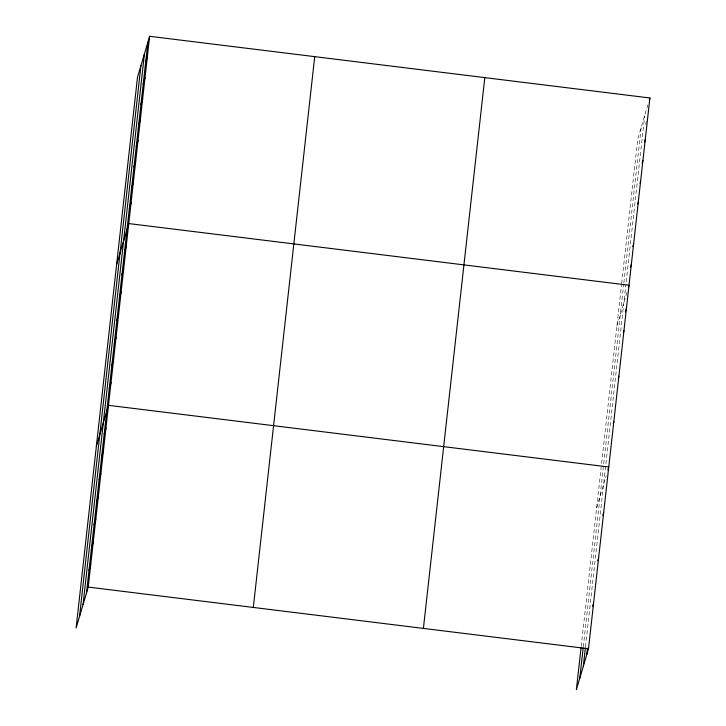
<?xml version="1.0" encoding="UTF-8"?>
<svg xmlns="http://www.w3.org/2000/svg" width="726" height="726" viewBox="0 0 726 726"><rect width="100%" height="100%" fill="white"/><g stroke="black" fill="none" stroke-linecap="round" stroke-linejoin="round"><path stroke-width="0.54" stroke-dasharray="3.63 2.72" d="M581.19 646.421L621.538 284.565M621.656 283.467L637.773 138.911L647.864 104.834M583.296 646.766L623.743 283.948M623.861 282.859L641.203 127.349M585.492 646.748L625.93 284.084M626.166 281.897L644.724 115.434M645.831 124.681L646.204 121.396M616.9 326.174L626.992 292.106M596.636 507.937L606.156 475.793"/><path stroke-width="1.09" d="M79.524 616.465L140.926 65.676M83.054 604.549L144.456 53.76M86.476 592.988L147.886 42.199M149.629 36.3L137.504 77.237L76.103 628.026L88.227 587.089L149.629 36.3L649.897 97.974L588.496 648.763L576.371 689.7L581.072 647.501M253.31 607.444L314.721 56.655M423.403 628.407L484.814 77.618M579.793 678.138L583.169 647.846M583.323 666.223L585.374 647.828M586.744 654.661L587.47 648.173M145.563 63.008L147.314 57.109M143.24 83.817L144.991 77.918M140.926 104.626L142.668 98.727M138.602 125.435L140.354 119.527M136.288 146.235L138.031 140.336M133.965 167.044L135.717 161.145M131.642 187.852L133.393 181.954M129.328 208.661L131.07 202.763M116.623 264.509L128.756 223.572L629.025 285.236L628.444 287.206M124.473 252.185L126.224 246.286M121.941 274.909L123.683 269.01M119.409 297.633L121.151 291.734M116.877 320.347L118.619 314.449M114.345 343.071L116.087 337.173M111.804 365.786L113.555 359.887M109.272 388.51L111.024 382.611M96.367 446.263L108.492 405.326L608.76 467L607.889 469.949M104.208 433.948L105.96 428.05M101.676 456.672L103.428 450.773M99.144 479.387L100.887 473.488M96.612 502.111L98.355 496.212M94.081 524.834L95.823 518.927M91.549 547.549L93.291 541.65M89.008 570.273L90.759 564.374M649.316 99.934L649.897 97.974M644.389 142.541L645.26 139.583M642.065 163.341L642.937 160.392M640.042 183.17L640.622 181.201M637.718 203.979L638.299 202.01M632.791 246.577L633.662 243.627M630.467 267.386L631.339 264.436M625.322 311.89L626.493 307.96M623.371 332.644L623.961 330.684M618.307 378.092L618.888 376.122M613.243 423.53L613.824 421.561M602.816 515.387L603.696 512.438M597.752 560.835L598.623 557.886M592.688 606.274L593.559 603.324M88.227 587.089L588.496 648.763"/></g></svg>
